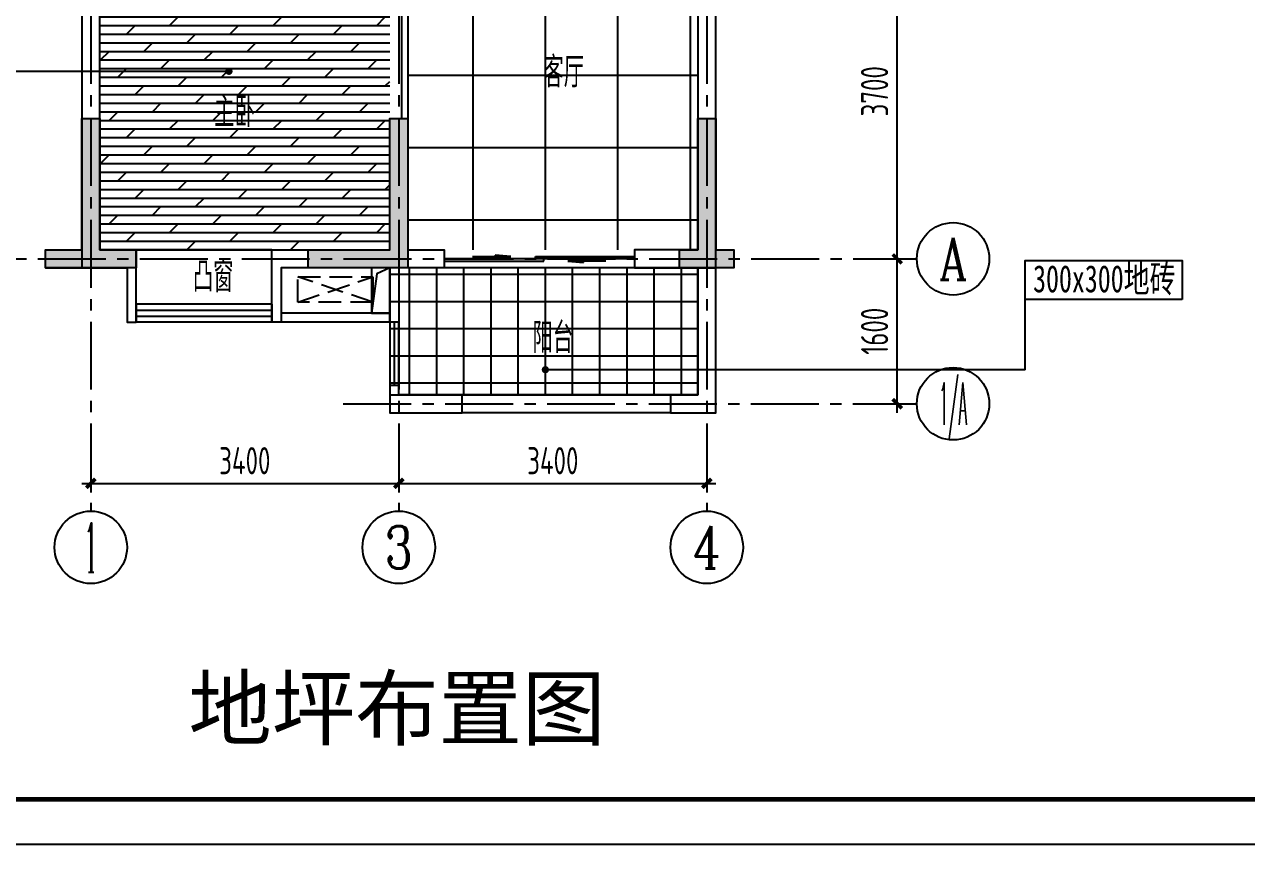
# Model space of a CAD drawing. Header units: millimetres. Extents: x -114775 to 228300, y -175499 to 108657.
# Drawn here: x 25741 to 39232, y -105296 to -96241 of the extents above; entities that cross this region are included whole.
import ezdxf
from ezdxf.enums import TextEntityAlignment as Align

# ---------------------------------------------------------------- set-up
doc = ezdxf.new("R2010")
doc.units = ezdxf.units.MM
doc.header["$LTSCALE"] = 1000
for name, pattern in [('CENTER', [50.8, 31.75, -6.35, 6.35, -6.35]), ('CENTER2', [1.125, 0.75, -0.125, 0.125, -0.125]), ('DASH', [0.35, 0.25, -0.1])]:
    doc.linetypes.add(name, pattern=pattern)
doc.layers.get('0').update_dxf_attribs({"linetype": 'CONTINUOUS'})
doc.layers.get('Defpoints').update_dxf_attribs({"color": 6, "linetype": 'CONTINUOUS'})
for name, color, linetype in [('6#轴网(1-4)20181120$0$11 12 17 18 19 20 21 22-ZW$0$AXIS_轴号_A', 8, 'CONTINUOUS'), ('6#轴网(1-4)20181120$0$11 12 17 18 19 20 21 22-ZW$0$AXIS_轴文_A', 8, 'CONTINUOUS'), ('6#轴网(1-4)20181120$0$AXIS_TEXT', 8, 'CONTINUOUS'), ('A-area', 23, 'CONTINUOUS'), ('A-FUR', 8, 'CONTINUOUS'), ('A-Lvtry', 5, 'CONTINUOUS'), ('A-洞口', 105, 'CONTINUOUS'), ('A-烟气道', 105, 'CONTINUOUS'), ('A-看线', 105, 'CONTINUOUS'), ('A-空调室外机', 5, 'DASH'), ('AE-FLOR', 151, 'CONTINUOUS'), ('AXIS', 253, 'CENTER'), ('BORDER', 7, 'CONTINUOUS'), ('DIM', 3, 'CONTINUOUS'), ('PUB_HATCH', 8, 'CONTINUOUS'), ('PUB_TEXT', 7, 'CONTINUOUS'), ('WALL', 2, 'CONTINUOUS'), ('WINDOW', 4, 'CONTINUOUS'), ('剪力墙', 6, 'CONTINUOUS'), ('栏杆', 142, 'CONTINUOUS')]:
    doc.layers.add(name, color=color, linetype=linetype)
doc.styles.add('6#轴网(1-4)20181120$0$11 12 17 18 19 20 21 22-ZW$0$_TCH_AXIS', font='COMPLEX', dxfattribs={"bigfont": 'GBCBIG'})
doc.styles.add('6#轴网(1-4)20181120$0$COMPLEX', font='COMPLEX')
doc.styles.get("Standard").update_dxf_attribs({"font": 'tssdeng.shx', "bigfont": 'tssdchn.shx'})
doc.styles.add('ZZ', font='tssdeng.shx', dxfattribs={"width": 0.7, "bigfont": 'tssdchn.shx'})
doc.styles.add('黑体', font='simhei.ttf')
doc.dimstyles.new('TSSD_100_100', dxfattribs={"dimtxt": 300, "dimasz": 100, "dimexe": 100, "dimexo": 250, "dimgap": 100, "dimtad": 1, "dimdec": 0, "dimzin": 0, "dimdsep": 46, "dimtxsty": 'ZZ', "dimblk": 'ARCHTICK', "dimcen": 0, "dimdle": 100, "dimclrd": 256, "dimclrt": 7, "dimadec": 0, "dimazin": 0, "dimtfac": 1, "dimtdec": 0, "dimtix": 1, "dimtmove": 2, "dimatfit": 3, "dimfxl": 0, "dimtolj": 1, "dimtzin": 0, "dimarcsym": 0})

# ---------------------------------------------------------------- blocks, each defined once
blk = doc.blocks.new('B20190222130906')
at = {"layer": 'BORDER'}
blk.add_lwpolyline([(0, 0), (0, 21000), (29700, 21000), (29700, 0)], close=True, dxfattribs=at)
at = {"layer": 'BORDER', "const_width": 50}
blk.add_lwpolyline([(2500, 500), (2500, 20500), (29200, 20500), (29200, 500)], close=True, dxfattribs=at)
blk = doc.blocks.new('6#轴网(1-4)20181120$0$_AXISO')
at = {"color": 8}
blk.add_circle((0, 0), 0.5, dxfattribs=at)
at = {"layer": '6#轴网(1-4)20181120$0$AXIS_TEXT', "color": 8, "style": '6#轴网(1-4)20181120$0$COMPLEX', "width": 1.041667}
blk.add_attdef('A', text='', height=0.56, dxfattribs=at).set_placement((-0.25, -0.28), (0.25, -0.28), align=Align.FIT)
blk = doc.blocks.new('_ArchTick')
at = {"color": 0, "linetype": 'ByBlock', "const_width": 0.4}
blk.add_lwpolyline([(-0.5, -0.5), (0.5, 0.5)], dxfattribs=at)
blk = doc.blocks.new('*D385')
at = {"layer": 'Defpoints', "color": 0}
for p in [(3400, -1600), (0, -1725), (3400, -2379)]:
    blk.add_point(p, dxfattribs=at)
at = {"layer": 'DIM', "color": 0, "lineweight": -2}
for p, q in [((3400, -1850), (3400, -2479)), ((0, -1975), (0, -2479))]:
    blk.add_line(p, q, dxfattribs=at)
at = {"layer": 'DIM', "lineweight": -2}
blk.add_line((-100, -2379), (3500, -2379), dxfattribs=at)
at = {"layer": 'DIM', "lineweight": -2, "xscale": 100, "yscale": 100, "zscale": 100, "rotation": 180}
blk.add_blockref('_ArchTick', (0, -2379), dxfattribs=at)
at = {"layer": 'DIM', "lineweight": -2, "xscale": 100, "yscale": 100, "zscale": 100}
blk.add_blockref('_ArchTick', (3400, -2379), dxfattribs=at)
at = {"layer": 'DIM', "color": 7, "insert": (1700, -2129), "char_height": 300, "attachment_point": 5, "style": 'ZZ'}
blk.add_mtext('\\A1;3400', dxfattribs=at)
blk = doc.blocks.new('*D386')
at = {"layer": 'Defpoints', "color": 0}
for p in [(3400, -1600), (6800, -1600), (6800, -2379)]:
    blk.add_point(p, dxfattribs=at)
at = {"layer": 'DIM', "color": 0, "lineweight": -2}
for p, q in [((3400, -1850), (3400, -2479)), ((6800, -1850), (6800, -2479))]:
    blk.add_line(p, q, dxfattribs=at)
at = {"layer": 'DIM', "lineweight": -2}
blk.add_line((3300, -2379), (6900, -2379), dxfattribs=at)
at = {"layer": 'DIM', "lineweight": -2, "xscale": 100, "yscale": 100, "zscale": 100, "rotation": 180}
blk.add_blockref('_ArchTick', (3400, -2379), dxfattribs=at)
at = {"layer": 'DIM', "lineweight": -2, "xscale": 100, "yscale": 100, "zscale": 100}
blk.add_blockref('_ArchTick', (6800, -2379), dxfattribs=at)
at = {"layer": 'DIM', "color": 7, "insert": (5100, -2129), "char_height": 300, "attachment_point": 5, "style": 'ZZ'}
blk.add_mtext('\\A1;3400', dxfattribs=at)
blk = doc.blocks.new('*D390')
at = {"layer": 'Defpoints', "color": 0}
for p in [(8739, 100), (8902, 100), (8739, -1500)]:
    blk.add_point(p, dxfattribs=at)
at = {"layer": 'DIM', "lineweight": -2}
blk.add_line((8902, -1600), (8902, 200), dxfattribs=at)
at = {"layer": 'DIM', "color": 0, "lineweight": -2}
for p, q in [((8989, 100), (9002, 100)), ((8989, -1500), (9002, -1500))]:
    blk.add_line(p, q, dxfattribs=at)
at = {"layer": 'DIM', "lineweight": -2, "xscale": 100, "yscale": 100, "zscale": 100}
for p, rotation in [((8902, 100), 90), ((8902, -1500), 270)]:
    blk.add_blockref('_ArchTick', p, dxfattribs=dict(at, rotation=rotation))
at = {"layer": 'DIM', "color": 7, "insert": (8652, -700), "char_height": 300, "attachment_point": 5, "rotation": 90, "style": 'ZZ'}
blk.add_mtext('\\A1;1600', dxfattribs=at)
blk = doc.blocks.new('*D391')
at = {"layer": 'Defpoints', "color": 0}
for p in [(8739, 3800), (8902, 3800), (8739, 100)]:
    blk.add_point(p, dxfattribs=at)
at = {"layer": 'DIM', "lineweight": -2}
blk.add_line((8902, 0), (8902, 3900), dxfattribs=at)
at = {"layer": 'DIM', "color": 0, "lineweight": -2}
for p, q in [((8989, 3800), (9002, 3800)), ((8989, 100), (9002, 100))]:
    blk.add_line(p, q, dxfattribs=at)
at = {"layer": 'DIM', "lineweight": -2, "xscale": 100, "yscale": 100, "zscale": 100}
for p, rotation in [((8902, 3800), 90), ((8902, 100), 270)]:
    blk.add_blockref('_ArchTick', p, dxfattribs=dict(at, rotation=rotation))
at = {"layer": 'DIM', "color": 7, "insert": (8652, 1950), "char_height": 300, "attachment_point": 5, "rotation": 90, "style": 'ZZ'}
blk.add_mtext('\\A1;3700', dxfattribs=at)
blk = doc.blocks.new('B20190318205234')
at = {"layer": 'A-Lvtry', "ltscale": 3}
for points in [[(0, -2), (715, -2), (1000, 388), (1000, 998)], [(0, 48), (686, 48), (950, 401), (950, 998)]]:
    blk.add_lwpolyline(points, dxfattribs=at)
blk = doc.blocks.new('A$C2EEA3612')
at = {"linetype": 'Continuous'}
for p, q in [((-180, 570), (-173, 300)), ((-175, 570), (-168, 300)), ((175, 570), (168, 300)), ((180, 570), (173, 300)), ((-173, 300), (-171, 240)), ((-163, 295), (163, 295)), ((-163, 290), (163, 290)), ((173, 300), (171, 240)), ((-172, 255), (172, 255)), ((-171, 240), (-169, 187)), ((-169, 187), (-166, 19)), ((169, 187), (166, 19)), ((171, 240), (169, 187)), ((-146, 0), (146, 0))]:
    blk.add_line(p, q, dxfattribs=at)
for radius in [20, 15]:
    blk.add_circle((0, 90), radius, dxfattribs=at)
for centre, radius, start, end in [((0, 570), 180, 0, 180), ((0, 570), 175, 0, 180), ((-163, 300), 10, 181.7534, 270), ((-163, 300), 5, 181.7534, 270), ((163, 300), 5, 270, 358.2466), ((163, 300), 10, 270, 358.2466), ((-149, 187), 20, 99.8557, 181.7534), ((0, -673), 893, 80.1443, 99.8557), ((149, 187), 20, 358.2466, 80.1443), ((-146, 20), 20, 181.7534, 270), ((146, 20), 20, 270, 358.2466)]:
    blk.add_arc(centre, radius, start, end, dxfattribs=at)
blk = doc.blocks.new('g3wr')
at = {"color": 251}
blk.add_wipeout([(92376, 176270), (92376, 176416), (92376, 176562), (92382, 176575), (92396, 176582), (92459, 176583), (92576, 176581), (92666, 176589), (92736, 176588), (92946, 176596), (92946, 176591), (93057, 176558), (93057, 176558), (93126, 176416), (93076, 176298), (92946, 176236), (92831, 176244), (92676, 176243), (92576, 176251), (92396, 176250)], dxfattribs=at)
at = {"xscale": -1, "rotation": 270}
blk.add_blockref('A$C2EEA3612', (92376, 176416), dxfattribs=at)
blk = doc.blocks.new('ktswaj')
at = {"linetype": 'DASH'}
blk.add_lwpolyline([(15990, 179083), (15990, 178253), (16268, 178253), (16268, 179083)], close=True, dxfattribs=at)
for points in [[(15990, 179083), (16268, 178253)], [(15990, 178253), (16268, 179083)]]:
    blk.add_lwpolyline(points, dxfattribs=at)
blk = doc.blocks.new('A3ktsjw')
at = {"layer": '栏杆'}
for points in [[(-26114, 169535), (-26114, 170135), (-24864, 170135), (-24864, 169535)], [(-26014, 169535), (-26014, 170035), (-24964, 170035), (-24964, 169535)]]:
    blk.add_lwpolyline(points, dxfattribs=at)
at = {"layer": 'A-空调室外机', "extrusion": (0, 0, -1), "zscale": -1, "rotation": 90}
blk.add_blockref('ktswaj', (204157, 153656), dxfattribs=at)
blk = doc.blocks.new('$DorLib2D$00000131')
at = {"color": 0, "linetype": 'Continuous'}
for p, q in [((0.15, 0.125), (0.2319, 0.1973)), ((0.2319, 0.1973), (0.2319, 0.125)), ((-0.5, 0.125), (-0.5, 0)), ((0.0192, 0.125), (-0.5, 0.125)), ((0.0192, 0), (0.0192, 0.125)), ((0.35, 0.125), (0.15, 0.125)), ((-0.5, 0), (0.0192, 0)), ((-0.024, 0), (0.5, 0)), ((-0.024, -0.125), (-0.024, 0)), ((0.5, 0), (0.5, -0.125)), ((-0.35, -0.125), (-0.15, -0.125)), ((-0.2319, -0.1973), (-0.2319, -0.125)), ((-0.15, -0.125), (-0.2319, -0.1973)), ((0.5, -0.125), (-0.024, -0.125))]:
    blk.add_line(p, q, dxfattribs=at)
blk = doc.blocks.new('$TCHSYS$WIN2D')
for p, q in [((-0.5, 0.5), (0.5, 0.5)), ((-0.5, 0.5), (-0.5, -0.5)), ((0.5, 0.5), (0.5, -0.5)), ((0.5, 0.1667), (-0.5, 0.1667)), ((0.5, -0.1667), (-0.5, -0.1667)), ((-0.5, -0.5), (0.5, -0.5))]:
    blk.add_line(p, q)
blk = doc.blocks.new('$DorLib2D$00000001')
for p, q in [((0.45, 0.975), (0.5, 0.975)), ((0.45, 0), (0.45, 0.975)), ((0.5, 0), (0.5, 0.975)), ((0.5, 0), (0.45, 0))]:
    blk.add_line(p, q)
at = {"lineweight": 13}
blk.add_arc((0.475, 0), 0.975, 91.4693, 180, dxfattribs=at)
blk = doc.blocks.new('B20190310213323')
at = {"layer": 'PUB_HATCH'}
for points in [[(800, 9200), (1400, 9200), (1400, 8800), (800, 8800)], [(4000, 5900), (3600, 5900), (3600, 8800), (4150, 8800), (4150, 9000), (3400, 9000), (3400, 5700), (3600, 5700), (4000, 5700)], [(6800, 9000), (7000, 9000), (7000, 7000), (6800, 7000), (6800, 8800)], [(-400, 0), (-400, 200), (0, 200), (0, 1650), (200, 1650), (200, 200), (600, 200), (600, 0)], [(3400, 200), (3400, 1650), (3600, 1650), (3600, 0), (2500, 0), (2500, 200)], [(6600, 0), (6600, 200), (6800, 200), (6800, 1650), (7000, 1650), (7000, 200), (7200, 200), (7200, 0)]]:
    blk.add_hatch(color=256, dxfattribs=at).paths.add_polyline_path(points)
at = {"layer": 'PUB_TEXT'}
h = blk.add_hatch(dxfattribs=at)
h.set_pattern_fill('_USER', color=250, scale=100, angle=90, style=0, double=1, pattern_type=0)
h.set_pattern_definition([(90, (-2359.62, 73488.77), (-100, 6e-15), []), (180, (-2359.62, 73488.77), (-1e-14, -100), [])])
h.paths.add_polyline_path([(481, 4650), (943, 4650), (1229, 4437), (1228, 3901), (478, 3900)])
at = {"layer": 'A-Lvtry', "ltscale": 3}
blk.add_line((4200, 6600), (3600, 6600), dxfattribs=at)
blk.add_lwpolyline([(5300, 8200), (4200, 8200), (4200, 6600), (4200, 6600)], dxfattribs=at)
at = {"layer": 'A-洞口'}
blk.add_lwpolyline([(3200, 0), (3200, -500), (3400, -500), (3400, 0)], close=True, dxfattribs=at)
blk.add_lwpolyline([(3400, 0), (3257, -66), (3200, -500)], dxfattribs=at)
at = {"layer": 'A-烟气道'}
for points in [[(3600, 8800), (3980, 8800), (3980, 8320), (3600, 8320)], [(3615, 8785), (3965, 8785), (3965, 8335), (3615, 8335)]]:
    blk.add_lwpolyline(points, close=True, dxfattribs=at)
blk.add_lwpolyline([(3615, 8335), (3698, 8708), (3965, 8785)], dxfattribs=at)
at = {"layer": 'A-看线'}
blk.add_lwpolyline([(2100, 200), (600, 200)], dxfattribs=at)
at = {"layer": 'AE-FLOR'}
for points in [[(3400, -600), (3400, -1300)], [(3500, -1300), (3500, -600)], [(6500, -1400), (4200, -1400)], [(6500, -1600), (4200, -1600)]]:
    blk.add_lwpolyline(points, dxfattribs=at)
at = {"layer": 'PUB_TEXT', "color": 250}
blk.add_lwpolyline([(481, 4650), (943, 4650), (1229, 4437), (1228, 3901), (478, 3900)], close=True, dxfattribs=at)
at = {"layer": 'WALL'}
for p, q in [((5700, 8800), (6700, 8800)), ((3530, 2850), (3530, 1650)), ((3600, 2850), (3600, 1650))]:
    blk.add_line(p, q, dxfattribs=at)
for points in [[(1000, 5800), (1000, 8800), (1500, 8800), (1500, 9000), (800, 9000), (800, 5700), (2300, 5700), (2300, 5600), (2400, 5600), (2400, 5700), (2450, 5700), (2450, 5800)], [(5700, 8800), (5700, 9000), (5050, 9000), (5050, 9000), (5050, 8800)], [(7000, 100), (7000, 9000), (6700, 9000), (6700, 8800), (6800, 8800), (6800, 200), (6100, 200), (6100, 0), (6800, 0), (6800, -1400), (6500, -1400), (6500, -1600), (7000, -1600)], [(5300, 8800), (5400, 8800), (5400, 7600), (5300, 7600)], [(3500, -1400), (3500, -1300), (3400, -1300), (3400, -1600), (4200, -1600), (4200, -1400)]]:
    blk.add_lwpolyline(points, close=True, dxfattribs=at)
for points in [[(3600, 5800), (3600, 8800), (4150, 8800), (4150, 9000), (3500, 9000), (3000, 9000), (3000, 8800), (3400, 8800), (3400, 5800), (3350, 5800), (3350, 5700), (3500, 5700)], [(3980, 8320), (4280, 8320), (4280, 8800)], [(3980, 8370), (4230, 8370), (4230, 8800)], [(5200, 5900), (4000, 5900)], [(5200, 5700), (4000, 5700)], [(200, 4750), (330, 4750), (330, 3800)], [(3400, 2850), (3400, 3700), (3350, 3700), (3350, 3800), (3600, 3800), (3600, 2850)], [(3530, 2850), (3400, 2850), (3400, 2850)], [(3600, 1650), (3600, 200), (4000, 200), (4000, 0), (3500, 0), (3500, -600), (3400, -600), (3400, 0), (2200, 0), (2200, -600), (2100, -600), (2100, -400), (2100, 200), (3400, 200), (3400, 1650)], [(3400, 1650), (3530, 1650)]]:
    blk.add_lwpolyline(points, dxfattribs=at)
at = {"layer": 'WALL', "elevation": 0}
blk.add_lwpolyline([(5200, 5900), (5400, 5900), (5400, 5700), (5200, 5700)], close=True, dxfattribs=at)
at = {"layer": 'WINDOW'}
for p, q in [((6700, 9000, 0), (5700, 9000, 0)), ((2300, 4800), (2300, 5600)), ((6100, 0), (4000, 0))]:
    blk.add_line(p, q, dxfattribs=at)
blk.add_lwpolyline([(4000, 5833), (5200, 5833), (5200, 5767), (4000, 5767)], close=True, dxfattribs=at)
at = {"layer": '剪力墙', "elevation": 0}
for points in [[(800, 9200), (1400, 9200), (1400, 8800), (800, 8800)], [(4000, 5900), (3600, 5900), (3600, 8800), (4150, 8800), (4150, 9000), (3400, 9000), (3400, 5700), (3600, 5700), (4000, 5700)], [(6800, 9000), (7000, 9000), (7000, 7000), (6800, 7000), (6800, 8800)], [(3400, 200), (3400, 1650), (3600, 1650), (3600, 0), (2500, 0), (2500, 200)]]:
    blk.add_lwpolyline(points, close=True, dxfattribs=at)
for points in [[(1000, 8800), (1000, 8800)], [(6800, 8800), (6800, 8800)], [(0, 5700), (0, 5700)], [(-400, 0), (-400, 200), (0, 200), (0, 1650), (200, 1650), (200, 200), (600, 200), (600, 0), (-400, 0), (200, 0)], [(6600, 0), (6600, 200), (6800, 200), (6800, 1650), (7000, 1650), (7000, 200), (7200, 200), (7200, 0), (6600, 0), (7000, 0)], [(3600, 200), (3600, 200)]]:
    blk.add_lwpolyline(points, dxfattribs=at)
at = {"layer": '栏杆'}
for points in [[(3400, -500), (2200, -500)], [(3400, -600), (2200, -600)]]:
    blk.add_lwpolyline(points, dxfattribs=at)
at = {"layer": 'A-area'}
blk.add_blockref('A3ktsjw', (29014, -160535), dxfattribs=at)
at = {"layer": 'A-Lvtry', "ltscale": 3, "extrusion": (0, 0, -1), "zscale": -1, "rotation": 180}
blk.add_blockref('g3wr', (92176, 181616), dxfattribs=at)
at = {"layer": 'A-Lvtry', "rotation": 90}
blk.add_blockref('B20190318205234', (1378, 3800), dxfattribs=at)
at = {"layer": 'A-空调室外机', "extrusion": (0, 0, -1), "zscale": -1, "rotation": 90}
blk.add_blockref('ktswaj', (175868, -16368), dxfattribs=at)
at = {"layer": 'WINDOW'}
for name, p, xscale, yscale, zscale, rotation in [('$TCHSYS$WIN2D', (2250, 8900), 1500, 200, 1500, 180), ('$TCHSYS$WIN2D', (4600, 8900), 900, 200, 900, 180), ('$DorLib2D$00000001', (6200, 8900), -1000, 1000, -1000, 180), ('$TCHSYS$WIN2D', (500, 5800), -600, 200, -600, 180), ('$DorLib2D$00000001', (2350, 5200), 800, 800, 800, 90), ('$DorLib2D$00000001', (2900, 3750), -900, 900, -900, 180)]:
    blk.add_blockref(name, p, dxfattribs=dict(at, xscale=xscale, yscale=yscale, zscale=zscale, rotation=rotation))
for name, p, xscale, yscale, zscale in [('$DorLib2D$00000001', (2900, 5750), 900, 900, -900), ('$DorLib2D$00000131', (5050, 100), -2100, 200, 2100), ('$TCHSYS$WIN2D', (1350, -500), -1500, 200, 1500)]:
    blk.add_blockref(name, p, dxfattribs=dict(at, xscale=xscale, yscale=yscale, zscale=zscale))
at = {"layer": 'PUB_HATCH'}
blk.add_hatch(color=256, dxfattribs=at).paths.add_polyline_path([(0, 5900), (200, 5900), (200, 3900), (0, 3900), (0, 5700)])
at = {"layer": 'WALL'}
for points in [[(600, -400), (600, 200), (200, 200), (200, 3700), (2450, 3700), (2450, 3800), (2400, 3800), (2400, 4800), (2300, 4800), (2300, 3800), (200, 3800), (200, 6500), (0, 6500), (0, 0), (500, 0), (500, -600), (600, -600), (600, -400)], [(200, 5700), (200, 4800), (380, 4800), (380, 3800)]]:
    blk.add_lwpolyline(points, dxfattribs=at)
at = {"layer": '剪力墙', "elevation": 0}
blk.add_lwpolyline([(0, 5900), (200, 5900), (200, 3900), (0, 3900), (0, 5700)], close=True, dxfattribs=at)
blk = doc.blocks.new('B20190222125856')
at = {"layer": 'AXIS', "linetype": 'CENTER2'}
for p, q in [((0, 11781), (0, -2685.7)), ((3400, 11781), (3400, -2685.7)), ((6800, 11781), (6800, -2685.7)), ((-2834.7, 100), (9118.1, 100)), ((2786.3, -1500), (9118.1, -1500))]:
    blk.add_line(p, q, dxfattribs=at)
at = {"layer": '6#轴网(1-4)20181120$0$11 12 17 18 19 20 21 22-ZW$0$AXIS_轴号_A', "color": 6}
ref = blk.add_blockref('6#轴网(1-4)20181120$0$_AXISO', (9518.1, 100), dxfattribs=dict(at, xscale=800, yscale=800, zscale=800))
ref.add_attrib('A', 'A', dxfattribs={"layer": '6#轴网(1-4)20181120$0$11 12 17 18 19 20 21 22-ZW$0$AXIS_轴文_A', "height": 465.9, "style": '6#轴网(1-4)20181120$0$11 12 17 18 19 20 21 22-ZW$0$_TCH_AXIS', "width": 0.777778}).set_placement((9362.8, -133), (9673.4, -133), align=Align.FIT)
ref = blk.add_blockref('6#轴网(1-4)20181120$0$_AXISO', (9518.1, -1500), dxfattribs=dict(at, xscale=800, yscale=800, zscale=800))
ref.add_attrib('A', '1/A', dxfattribs={"layer": '6#轴网(1-4)20181120$0$11 12 17 18 19 20 21 22-ZW$0$AXIS_轴文_A', "height": 465.95, "style": '6#轴网(1-4)20181120$0$11 12 17 18 19 20 21 22-ZW$0$_TCH_AXIS', "width": 0.254545}).set_placement((9362.8, -1733), (9673.4, -1733), align=Align.FIT)
at = {"layer": '6#轴网(1-4)20181120$0$11 12 17 18 19 20 21 22-ZW$0$AXIS_轴号_A'}
ref = blk.add_blockref('6#轴网(1-4)20181120$0$_AXISO', (0, -3085.7), dxfattribs=dict(at, xscale=800, yscale=800, zscale=800))
ref.add_attrib('A', '1', dxfattribs={"layer": '6#轴网(1-4)20181120$0$11 12 17 18 19 20 21 22-ZW$0$AXIS_轴文_A', "height": 544.8, "style": '6#轴网(1-4)20181120$0$11 12 17 18 19 20 21 22-ZW$0$_TCH_AXIS', "width": 0.555556}).set_placement((-64.9, -3358.1), (64.9, -3358.1), align=Align.FIT)
ref = blk.add_blockref('6#轴网(1-4)20181120$0$_AXISO', (3400, -3085.7), dxfattribs=dict(at, xscale=800, yscale=800, zscale=800))
ref.add_attrib('A', '3', dxfattribs={"layer": '6#轴网(1-4)20181120$0$11 12 17 18 19 20 21 22-ZW$0$AXIS_轴文_A', "height": 465.9, "style": '6#轴网(1-4)20181120$0$11 12 17 18 19 20 21 22-ZW$0$_TCH_AXIS'}).set_placement((3244.7, -3318.7), (3555.3, -3318.7), align=Align.FIT)
ref = blk.add_blockref('6#轴网(1-4)20181120$0$_AXISO', (6800, -3085.7), dxfattribs=dict(at, xscale=800, yscale=800, zscale=800))
ref.add_attrib('A', '4', dxfattribs={"layer": '6#轴网(1-4)20181120$0$11 12 17 18 19 20 21 22-ZW$0$AXIS_轴文_A', "height": 465.9, "style": '6#轴网(1-4)20181120$0$11 12 17 18 19 20 21 22-ZW$0$_TCH_AXIS', "width": 0.875}).set_placement((6644.7, -3318.7), (6955.3, -3318.7), align=Align.FIT)
at = {"layer": 'DIM'}
for base, p1, p2, picture, middle in [((8902.1, 3800), (8738.9, 100), (8738.9, 3800), '*D391', (8652.1, 1950)), ((8902.1, 100), (8738.9, -1500), (8738.9, 100), '*D390', (8652.1, -700))]:
    dim = blk.add_linear_dim(base=base, p1=p1, p2=p2, angle=90, dimstyle='TSSD_100_100', dxfattribs=at)
    dim.commit()
    dim.dimension.update_dxf_attribs({"geometry": picture, "text_midpoint": middle})
for base, p1, p2, picture, middle in [((3400, -2379.1), (0, -1724.9), (3400, -1600), '*D385', (1700, -2129.1)), ((6800, -2379.1), (3400, -1600), (6800, -1600), '*D386', (5100, -2129.1))]:
    dim = blk.add_linear_dim(base=base, p1=p1, p2=p2, dimstyle='TSSD_100_100', dxfattribs=at)
    dim.commit()
    dim.dimension.update_dxf_attribs({"geometry": picture, "text_midpoint": middle})

msp = doc.modelspace()

# ---------------------------------------------------------------- hatches: boundary and pattern name
at = {"layer": 'PUB_TEXT'}
h = msp.add_hatch(dxfattribs=at)
h.set_pattern_fill('DOLMIT', color=250, scale=15)
h.set_pattern_definition([(0, (3531.06, -98729.02), (0, 95.25), []), (45, (3531.06, -98729.02), (-190.5, 190.5), [134.704, -269.4077])])
h.paths.add_polyline_path([(28774, -93129), (28824, -93129), (29724, -93129), (29774, -93129), (29774, -90129), (29374, -90129), (27874, -90129), (27374, -90129), (27374, -93129)])
h.paths.add_polyline_path([(29774, -95229), (29724, -95229), (28824, -95229), (28774, -95229), (28673.8, -95229), (28673.8, -95829), (28573.9, -95829), (28573.9, -95829), (26574, -95829), (26574, -98729), (26974, -98729), (28474, -98729), (29774, -98729)])
h = msp.add_hatch(dxfattribs=at)
h.set_pattern_fill('_USER,_O', color=250, scale=800, double=1, pattern_type=0)
h.set_pattern_definition([(0, (26692.9, 2400), (0, 800), []), (90, (26692.9, 2400), (-800, 5e-14), [])])
h.paths.add_polyline_path([(31974, -90129), (31974, -91329), (31774, -91329), (31774, -93229), (28774, -93229), (28774, -95129), (29724, -95129), (29724, -94229), (29974, -94229), (29974, -98729), (33174, -98729), (33174, -90129)])
h = msp.add_hatch(dxfattribs=at)
h.set_pattern_fill('_USER,_O', color=250, scale=300, double=1, pattern_type=0)
h.set_pattern_definition([(0, (26692.9, 2400), (0, 300), []), (90, (26692.9, 2400), (-300, 2e-14), [])])
h.paths.add_polyline_path([(33174, -98929), (29774, -98929), (29774, -100329), (33174, -100329)])

# ---------------------------------------------------------------- linework, layer by layer
at = {"layer": 'A-FUR'}
msp.add_lwpolyline([(33174, -98929), (29774, -98929), (29774, -100329), (33174, -100329)], close=True, dxfattribs=at)
at = {"layer": 'AE-FLOR'}
for points in [[(29774, -99529), (29774, -100229)], [(29874, -100229), (29874, -99529)], [(32874, -100329), (30574, -100329)], [(32874, -100529), (30574, -100529)]]:
    msp.add_lwpolyline(points, dxfattribs=at)
at = {"layer": 'PUB_TEXT'}
for p, q in [((22703.5, -96758.2), (27998.7, -96758.2)), ((36787.1, -100053.3), (36787.1, -99278.3)), ((36787.1, -100053.3), (31491.9, -100053.3))]:
    msp.add_line(p, q, dxfattribs=at)
at = {"layer": 'PUB_TEXT', "const_width": 40}
for points in [[(27998.7, -96778.2, 1), (27998.7, -96738.2, 1)], [(31491.9, -100073.3, -1), (31491.9, -100033.3, -1)]]:
    msp.add_lwpolyline(points, format="xyb", close=True, dxfattribs=at)
at = {"layer": 'PUB_TEXT'}
msp.add_lwpolyline([(38522.1, -99278.3), (36787.1, -99278.3), (36787.1, -98848.6), (38522.1, -98848.6)], close=True, dxfattribs=at)
at = {"layer": '栏杆'}
msp.add_lwpolyline([(29824, -99529), (29824, -100229)], dxfattribs=at)

# ---------------------------------------------------------------- block references
at = {"layer": 'DIM'}
msp.add_blockref('B20190222130906', (13428.1, -105296.3), dxfattribs=at)
at = {"layer": 'DIM', "color": 200}
msp.add_blockref('B20190222125856', (26474, -98929), dxfattribs=at)

# ---------------------------------------------------------------- texts
at = {"layer": 'PUB_TEXT', "width": 0.7}
for s, p in [('客厅', (31470.2, -96937)), ('主卧', (27835.6, -97374.4)), ('凸窗', (27600.1, -99196.5)), ('阳台', (31349.4, -99869.7))]:
    msp.add_text(s, height=337.59, dxfattribs=at).set_placement(p)
at = {"layer": 'PUB_TEXT', "style": '黑体', "width": 0.7}
msp.add_text('300x300地砖', height=300, dxfattribs=at).set_placement((36875.5, -99198.8))
at = {"layer": 'PUB_TEXT', "style": '黑体'}
msp.add_text('地坪布置图', height=675.18, dxfattribs=at).set_placement((27550.8, -104129))

# ---------------------------------------------------------------- next in the draw order: block references
at = {"layer": 'WALL'}
msp.add_blockref('B20190310213323', (26374, -98929), dxfattribs=at)

doc.saveas('drawing.dxf')
